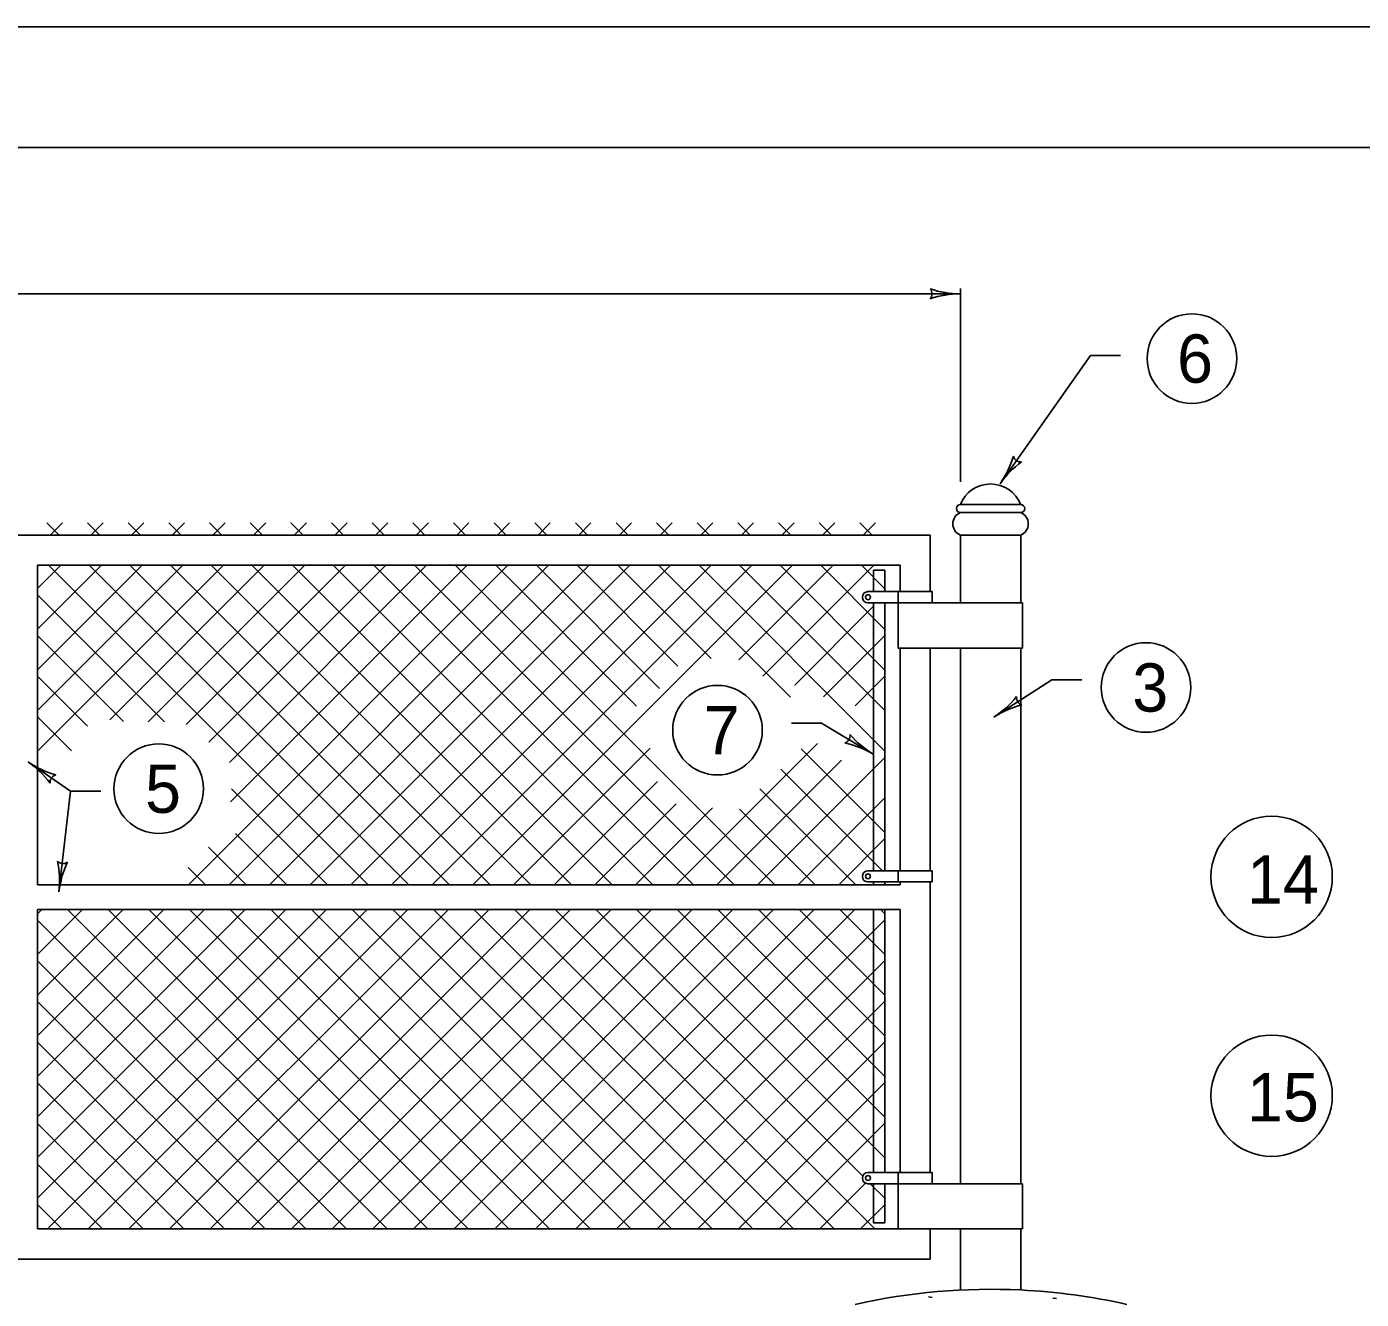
# Model space of a CAD drawing. Extents: x 1000 to 1036.3, y 1000 to 1022.
# Drawn here: x 1020.63 to 1026.16, y 1016.73 to 1022 of the extents above; entities that cross this region are included whole.
import ezdxf

# ---------------------------------------------------------------- set-up
doc = ezdxf.new("R2010")
doc.units = 0
for name, color, linetype in [('Level 1', 7, 'Continuous'), ('Level 10', 7, 'Continuous'), ('Level 11', 7, 'Continuous')]:
    doc.layers.add(name, color=color, linetype=linetype)

msp = doc.modelspace()

# ---------------------------------------------------------------- linework, layer by layer
at = {"layer": 'Level 1'}
for p, q in [((1024.4964, 1020.9153), (1024.4964, 1020.1146)), ((1024.4964, 1020.8932), (1018.5671, 1020.8932)), ((1025.0352, 1020.6378), (1024.6607, 1020.1063)), ((1025.1602, 1020.6378), (1025.0352, 1020.6378)), ((1024.7464, 1020.0199), (1024.4964, 1020.0199)), ((1024.7464, 1019.9869), (1024.4964, 1019.9869)), ((1020.7615, 1019.8932), (1020.711, 1019.9437)), ((1020.7755, 1019.9437), (1020.725, 1019.8932)), ((1020.9299, 1019.8932), (1020.8794, 1019.9437)), ((1020.944, 1019.9437), (1020.8935, 1019.8932)), ((1021.0984, 1019.8932), (1021.0479, 1019.9437)), ((1021.1124, 1019.9437), (1021.0619, 1019.8932)), ((1021.2668, 1019.8932), (1021.2163, 1019.9437)), ((1021.2808, 1019.9437), (1021.2303, 1019.8932)), ((1021.4353, 1019.8932), (1021.3848, 1019.9437)), ((1021.4493, 1019.9437), (1021.3988, 1019.8932)), ((1021.6038, 1019.8932), (1021.5533, 1019.9437)), ((1021.6178, 1019.9437), (1021.5673, 1019.8932)), ((1021.7722, 1019.8932), (1021.7217, 1019.9437)), ((1021.7862, 1019.9437), (1021.7357, 1019.8932)), ((1021.9406, 1019.8932), (1021.8901, 1019.9437)), ((1021.9547, 1019.9437), (1021.9042, 1019.8932)), ((1022.1091, 1019.8932), (1022.0586, 1019.9437)), ((1022.1231, 1019.9437), (1022.0726, 1019.8932)), ((1022.2775, 1019.8932), (1022.227, 1019.9437)), ((1022.2916, 1019.9437), (1022.2411, 1019.8932)), ((1022.4459, 1019.8932), (1022.3954, 1019.9437)), ((1022.46, 1019.9437), (1022.4095, 1019.8932)), ((1022.6144, 1019.8932), (1022.5639, 1019.9437)), ((1022.6284, 1019.9437), (1022.5779, 1019.8932)), ((1022.7828, 1019.8932), (1022.7323, 1019.9437)), ((1022.7969, 1019.9437), (1022.7464, 1019.8932)), ((1022.9513, 1019.8932), (1022.9008, 1019.9437)), ((1022.9653, 1019.9437), (1022.9148, 1019.8932)), ((1023.1198, 1019.8932), (1023.0693, 1019.9437)), ((1023.1338, 1019.9437), (1023.0833, 1019.8932)), ((1023.2882, 1019.8932), (1023.2377, 1019.9437)), ((1023.3023, 1019.9437), (1023.2518, 1019.8932)), ((1023.4567, 1019.8932), (1023.4062, 1019.9437)), ((1023.4707, 1019.9437), (1023.4202, 1019.8932)), ((1023.6251, 1019.8932), (1023.5746, 1019.9437)), ((1023.6392, 1019.9437), (1023.5887, 1019.8932)), ((1023.7935, 1019.8932), (1023.743, 1019.9437)), ((1023.8076, 1019.9437), (1023.7571, 1019.8932)), ((1023.962, 1019.8932), (1023.9115, 1019.9437)), ((1023.976, 1019.9437), (1023.9255, 1019.8932)), ((1024.1304, 1019.8932), (1024.0799, 1019.9437)), ((1024.1445, 1019.9437), (1024.094, 1019.8932)), ((1016.8714, 1019.8932), (1024.3714, 1019.8932)), ((1024.3714, 1019.8932), (1024.3714, 1019.6593)), ((1024.4964, 1019.8932), (1024.4964, 1019.6124)), ((1024.7464, 1019.8932), (1024.4964, 1019.8932)), ((1024.7464, 1019.8932), (1024.7464, 1019.6124)), ((1020.6722, 1019.7682), (1024.2464, 1019.7682)), ((1020.6722, 1018.4439), (1020.6722, 1019.7682)), ((1021.4423, 1019.7682), (1020.6722, 1018.9981)), ((1021.2738, 1019.7682), (1020.6722, 1019.1665)), ((1021.1053, 1019.7682), (1020.6722, 1019.335)), ((1020.9369, 1019.7682), (1020.6722, 1019.5034)), ((1020.7685, 1019.7682), (1020.6722, 1019.6718)), ((1022.0423, 1018.4439), (1020.7181, 1019.7682)), ((1022.2108, 1018.4439), (1020.8865, 1019.7682)), ((1021.6107, 1019.7682), (1020.971, 1019.1285)), ((1022.3792, 1018.4439), (1021.0549, 1019.7682)), ((1021.7792, 1019.7682), (1021.1308, 1019.1198)), ((1022.5477, 1018.4439), (1021.2234, 1019.7682)), ((1021.9476, 1019.7682), (1021.2875, 1019.1081)), ((1022.6214, 1019.7682), (1021.2972, 1018.4439)), ((1022.1161, 1019.7682), (1021.3825, 1019.0346)), ((1022.7161, 1018.4439), (1021.3918, 1019.7682)), ((1022.7898, 1019.7682), (1021.4656, 1018.4439)), ((1022.2845, 1019.7682), (1021.4675, 1018.9512)), ((1022.4529, 1019.7682), (1021.4723, 1018.7876)), ((1022.8846, 1018.4439), (1021.5603, 1019.7682)), ((1022.9583, 1019.7682), (1021.634, 1018.4439)), ((1023.053, 1018.4439), (1021.7288, 1019.7682)), ((1023.1268, 1019.7682), (1021.8025, 1018.4439)), ((1023.2214, 1018.4439), (1021.8972, 1019.7682)), ((1023.2952, 1019.7682), (1021.9709, 1018.4439)), ((1023.3898, 1018.4439), (1022.0656, 1019.7682)), ((1023.4637, 1019.7682), (1022.1394, 1018.4439)), ((1023.5583, 1018.4439), (1022.2341, 1019.7682)), ((1023.6321, 1019.7682), (1022.3078, 1018.4439)), ((1023.7268, 1018.4439), (1022.4025, 1019.7682)), ((1023.8005, 1019.7682), (1022.4763, 1018.4439)), ((1023.1548, 1019.1843), (1022.5709, 1019.7682)), ((1023.2499, 1019.2578), (1022.7394, 1019.7682)), ((1023.3256, 1019.3504), (1022.9078, 1019.7682)), ((1023.4631, 1019.3815), (1023.0763, 1019.7682)), ((1023.7918, 1019.2211), (1023.2448, 1019.7682)), ((1024.1839, 1018.9974), (1023.4132, 1019.7682)), ((1023.969, 1019.7682), (1023.5776, 1019.3768)), ((1024.1839, 1019.1659), (1023.5817, 1019.7682)), ((1024.1374, 1019.7682), (1023.6775, 1019.3083)), ((1024.1839, 1019.3343), (1023.7501, 1019.7682)), ((1024.1839, 1019.5028), (1023.9185, 1019.7682)), ((1024.1839, 1019.6713), (1024.087, 1019.7682)), ((1024.137, 1019.6593), (1024.137, 1019.7486)), ((1024.1839, 1019.7486), (1024.137, 1019.7486)), ((1024.1839, 1019.6593), (1024.1839, 1019.7486)), ((1024.2464, 1019.6593), (1024.2464, 1019.7682)), ((1021.1978, 1019.1199), (1020.6722, 1019.6456)), ((1024.3789, 1019.6593), (1024.1135, 1019.6593)), ((1024.2389, 1019.6124), (1024.2389, 1019.6593)), ((1024.3789, 1019.6593), (1024.3789, 1019.6124)), ((1024.137, 1019.5993), (1023.8098, 1019.2721)), ((1024.3789, 1019.6124), (1024.1135, 1019.6124)), ((1024.137, 1018.5028), (1024.137, 1019.6124)), ((1024.1839, 1018.5028), (1024.1839, 1019.6124)), ((1024.2389, 1019.4249), (1024.2389, 1019.6124)), ((1024.7539, 1019.6124), (1024.2389, 1019.6124)), ((1024.7539, 1019.4249), (1024.7539, 1019.6124)), ((1021.0288, 1019.1206), (1020.6722, 1019.4772)), ((1024.1839, 1019.4778), (1023.9287, 1019.2225)), ((1024.7539, 1019.4249), (1024.2389, 1019.4249)), ((1024.2464, 1018.5028), (1024.2464, 1019.4249)), ((1024.3714, 1019.4249), (1024.3714, 1018.5028)), ((1024.4964, 1019.4249), (1024.4964, 1017.2057)), ((1024.7464, 1019.4249), (1024.7464, 1017.2057)), ((1020.8798, 1019.1011), (1020.6722, 1019.3088)), ((1024.1839, 1019.3093), (1024.0609, 1019.1863)), ((1024.8751, 1019.293), (1024.6351, 1019.1393)), ((1025.0001, 1019.293), (1024.8751, 1019.293)), ((1020.8133, 1018.9992), (1020.6722, 1019.1403)), ((1023.7962, 1019.1137), (1023.9212, 1019.1137)), ((1023.9212, 1019.1137), (1024.1356, 1018.9856)), ((1023.9044, 1019.0298), (1023.3185, 1018.4439)), ((1023.211, 1019.0102), (1022.6448, 1018.4439)), ((1024.1839, 1018.6606), (1023.8363, 1019.0083)), ((1020.8088, 1018.8319), (1020.6329, 1018.9536)), ((1024.0032, 1018.9601), (1023.487, 1018.4439)), ((1024.1839, 1018.9724), (1023.6554, 1018.4439)), ((1024.1733, 1018.5028), (1023.7521, 1018.924)), ((1023.2417, 1018.8724), (1022.8132, 1018.4439)), ((1020.8088, 1018.8319), (1020.7609, 1018.4157)), ((1020.9338, 1018.8319), (1020.8088, 1018.8319)), ((1021.8738, 1018.4439), (1021.4762, 1018.8416)), ((1024.0637, 1018.4439), (1023.6656, 1018.8421)), ((1023.318, 1018.7803), (1022.9816, 1018.4439)), ((1023.4693, 1018.7632), (1023.1501, 1018.4439)), ((1023.8952, 1018.4439), (1023.5813, 1018.7578)), ((1024.1839, 1018.804), (1023.8238, 1018.4439)), ((1021.7054, 1018.4439), (1021.4923, 1018.6571)), ((1021.537, 1018.4439), (1021.3803, 1018.6007)), ((1024.1839, 1018.6355), (1023.9923, 1018.4439)), ((1021.3685, 1018.4439), (1021.2968, 1018.5157)), ((1024.3789, 1018.5028), (1024.1135, 1018.5028)), ((1024.2389, 1018.4559), (1024.2389, 1018.5028)), ((1024.3789, 1018.4559), (1024.3789, 1018.5028)), ((1024.2464, 1018.4439), (1020.6722, 1018.4439)), ((1024.3789, 1018.4559), (1024.1125, 1018.4559)), ((1024.137, 1018.4439), (1024.137, 1018.4559)), ((1024.1839, 1018.4439), (1024.1839, 1018.4559)), ((1024.2464, 1018.4439), (1024.2464, 1018.4559)), ((1024.3714, 1018.4559), (1024.3714, 1017.2525)), ((1020.6722, 1017.0182), (1020.6722, 1018.3424)), ((1021.8694, 1018.3424), (1020.6722, 1017.1452)), ((1021.701, 1018.3424), (1020.6722, 1017.3136)), ((1021.5325, 1018.3424), (1020.6722, 1017.4821)), ((1021.3641, 1018.3424), (1020.6722, 1017.6505)), ((1021.1957, 1018.3424), (1020.6722, 1017.8189)), ((1021.0272, 1018.3424), (1020.6722, 1017.9874)), ((1020.8588, 1018.3424), (1020.6722, 1018.1558)), ((1020.6903, 1018.3424), (1020.6722, 1018.3243)), ((1024.2464, 1018.3424), (1020.6722, 1018.3424)), ((1022.0379, 1018.3424), (1020.7137, 1017.0182)), ((1022.1205, 1017.0182), (1020.7963, 1018.3424)), ((1022.2063, 1018.3424), (1020.8821, 1017.0182)), ((1022.2889, 1017.0182), (1020.9647, 1018.3424)), ((1022.3748, 1018.3424), (1021.0505, 1017.0182)), ((1022.4573, 1017.0182), (1021.1331, 1018.3424)), ((1022.5433, 1018.3424), (1021.219, 1017.0182)), ((1022.6258, 1017.0182), (1021.3016, 1018.3424)), ((1022.7117, 1018.3424), (1021.3874, 1017.0182)), ((1022.7943, 1017.0182), (1021.47, 1018.3424)), ((1022.8801, 1018.3424), (1021.5558, 1017.0182)), ((1022.9628, 1017.0182), (1021.6385, 1018.3424)), ((1023.0486, 1018.3424), (1021.7243, 1017.0182)), ((1023.1312, 1017.0182), (1021.8069, 1018.3424)), ((1023.217, 1018.3424), (1021.8928, 1017.0182)), ((1023.2996, 1017.0182), (1021.9753, 1018.3424)), ((1023.3855, 1018.3424), (1022.0613, 1017.0182)), ((1023.4681, 1017.0182), (1022.1438, 1018.3424)), ((1023.5539, 1018.3424), (1022.2297, 1017.0182)), ((1023.6365, 1017.0182), (1022.3123, 1018.3424)), ((1023.7223, 1018.3424), (1022.3981, 1017.0182)), ((1023.8049, 1017.0182), (1022.4807, 1018.3424)), ((1023.8908, 1018.3424), (1022.5666, 1017.0182)), ((1023.9734, 1017.0182), (1022.6492, 1018.3424)), ((1024.0593, 1018.3424), (1022.735, 1017.0182)), ((1024.1418, 1017.0182), (1022.8176, 1018.3424)), ((1024.0915, 1017.237), (1022.9861, 1018.3424)), ((1024.1839, 1017.313), (1023.1545, 1018.3424)), ((1024.1839, 1017.4814), (1023.3229, 1018.3424)), ((1024.1839, 1017.6498), (1023.4913, 1018.3424)), ((1024.1839, 1017.8183), (1023.6598, 1018.3424)), ((1024.1839, 1017.9868), (1023.8283, 1018.3424)), ((1024.1839, 1018.1552), (1023.9967, 1018.3424)), ((1024.137, 1017.2525), (1024.137, 1018.3424)), ((1024.1839, 1018.3237), (1024.1652, 1018.3424)), ((1024.1839, 1017.2525), (1024.1839, 1018.3424)), ((1024.2464, 1018.3424), (1024.2464, 1017.2525)), ((1021.952, 1017.0182), (1020.6722, 1018.298)), ((1024.1839, 1018.2987), (1022.9034, 1017.0182)), ((1021.7836, 1017.0182), (1020.6722, 1018.1296)), ((1024.1839, 1018.1302), (1023.0719, 1017.0182)), ((1021.6152, 1017.0182), (1020.6722, 1017.9612)), ((1024.1839, 1017.9618), (1023.2403, 1017.0182)), ((1021.4467, 1017.0182), (1020.6722, 1017.7927)), ((1024.1839, 1017.7933), (1023.4088, 1017.0182)), ((1021.2783, 1017.0182), (1020.6722, 1017.6243)), ((1024.1839, 1017.6248), (1023.5773, 1017.0182)), ((1021.1098, 1017.0182), (1020.6722, 1017.4558)), ((1024.1839, 1017.4564), (1023.7457, 1017.0182)), ((1020.9413, 1017.0182), (1020.6722, 1017.2873)), ((1024.1038, 1017.2078), (1023.9142, 1017.0182)), ((1024.3789, 1017.2525), (1024.1135, 1017.2525)), ((1024.4026, 1017.2057), (1024.1135, 1017.2057)), ((1024.1854, 1017.1431), (1024.1228, 1017.2057)), ((1024.137, 1017.0433), (1024.137, 1017.2057)), ((1024.1839, 1017.0433), (1024.1839, 1017.2057)), ((1024.2389, 1017.2057), (1024.2389, 1017.2525)), ((1024.7539, 1017.2057), (1024.2389, 1017.2057)), ((1024.2389, 1017.0182), (1024.2389, 1017.2057)), ((1024.3789, 1017.2057), (1024.3789, 1017.2525)), ((1024.7539, 1017.2057), (1024.7539, 1017.0182)), ((1020.7729, 1017.0182), (1020.6722, 1017.1189)), ((1024.1854, 1017.121), (1024.0826, 1017.0182)), ((1024.1839, 1017.0433), (1024.137, 1017.0433)), ((1020.6722, 1017.0182), (1024.2464, 1017.0182)), ((1024.7539, 1017.0182), (1024.2389, 1017.0182)), ((1024.3714, 1017.0182), (1024.3714, 1016.8932)), ((1024.4964, 1017.0182), (1024.4964, 1016.765)), ((1024.7464, 1017.0182), (1024.7464, 1016.7653)), ((1016.8714, 1016.8932), (1024.3714, 1016.8932))]:
    msp.add_line(p, q, dxfattribs=at)
for points in [[(1024.3636, 1016.7363), (1024.3796, 1016.7343)], [(1024.8791, 1016.7314), (1024.8951, 1016.7294)]]:
    msp.add_lwpolyline(points, dxfattribs=at)
for centre, radius in [((1025.4558, 1020.6248), 0.1856), ((1024.1135, 1019.6358), 0.0101), ((1025.2654, 1019.2618), 0.1856), ((1023.4899, 1019.0849), 0.1856), ((1021.1743, 1018.8424), 0.1856), ((1025.7863, 1018.4775), 0.2514), ((1024.1135, 1018.4793), 0.0101), ((1025.7863, 1017.5703), 0.2514), ((1024.1135, 1017.2291), 0.0101)]:
    msp.add_circle(centre, radius, dxfattribs=at)
for centre, radius, start, end in [((1024.3478, 1020.8932), 0.0313, 318.7746, 40.8913), ((1024.4964, 1021.2841), 0.3909, 251.3472, 269.9939), ((1024.4964, 1020.5022), 0.3909, 90, 108.6688), ((1024.4964, 1020.5022), 0.3909, 89.9878, 90), ((1024.3411, 1020.3314), 0.3909, 324.8311, 343.4999), ((1024.9802, 1019.8811), 0.3909, 126.1783, 144.825), ((1024.7463, 1020.2277), 0.0313, 193.6057, 275.7224), ((1024.6214, 1019.9708), 0.1343, 21.4642, 158.5358), ((1024.3411, 1020.3314), 0.3909, 324.8189, 324.8311), ((1024.5159, 1019.94), 0.0508, 112.6198, 247.3802), ((1024.4964, 1020.0034), 0.0165, 90, 270), ((1024.7464, 1020.0034), 0.0165, 270, 90), ((1024.7269, 1019.94), 0.0508, 292.6198, 67.3802), ((1024.1135, 1019.6358), 0.0234, 90, 270), ((1024.4243, 1019.4686), 0.3909, 302.6305, 321.2993), ((1024.7603, 1019.2195), 0.0313, 171.4051, 253.5218), ((1024.8459, 1018.8101), 0.3909, 103.9777, 122.6244), ((1024.4243, 1019.4686), 0.3909, 302.6183, 302.6305), ((1024.008, 1019.0619), 0.0313, 287.9223, 10.039), ((1023.9351, 1018.65), 0.3909, 59.1477, 77.8165), ((1024.3361, 1019.3212), 0.3909, 220.4949, 239.1416), ((1023.9351, 1018.65), 0.3909, 59.1355, 59.1477), ((1020.8553, 1019.2751), 0.3909, 235.3194, 235.3317), ((1020.8553, 1019.2751), 0.3909, 235.3317, 254.0005), ((1020.4105, 1018.6321), 0.3909, 36.6788, 55.3256), ((1020.7552, 1018.869), 0.0313, 104.1063, 186.223), ((1020.778, 1018.5633), 0.0313, 222.2079, 304.3246), ((1020.3725, 1018.4604), 0.3909, 353.4333, 12.1021), ((1021.1493, 1018.371), 0.3909, 154.7805, 173.4272), ((1024.1135, 1018.4793), 0.0234, 90, 270), ((1020.3725, 1018.4604), 0.3909, 353.4211, 353.4333), ((1024.1135, 1017.2291), 0.0234, 90, 270), ((1024.6235, 1014.2057), 2.5625, 87.2506, 102.6804), ((1024.6235, 1014.2057), 2.5625, 77.3196, 87.2472)]:
    msp.add_arc(centre, radius, start, end, dxfattribs=at)
at = {"layer": 'Level 10'}
for p, q in [((1000, 1022), (1036, 1022)), ((1007, 1021.5), (1035.5, 1021.5))]:
    msp.add_line(p, q, dxfattribs=at)
at = {"layer": 'Level 11'}
msp.add_lwpolyline([(1007, 1000.5), (1035.5, 1000.5), (1035.5, 1021.5), (1007, 1021.5)], close=True, dxfattribs=at)

# ---------------------------------------------------------------- texts
at = {"layer": 'Level 1'}
for s, p in [('6', (1025.3944, 1020.5248)), ('3', (1025.2088, 1019.1618)), ('7', (1023.4333, 1018.9849)), ('5', (1021.1177, 1018.7424)), ('14', (1025.6843, 1018.3663)), ('15', (1025.6843, 1017.4638))]:
    msp.add_text(s, height=0.2, dxfattribs=at).set_placement(p)

doc.saveas('drawing.dxf')
